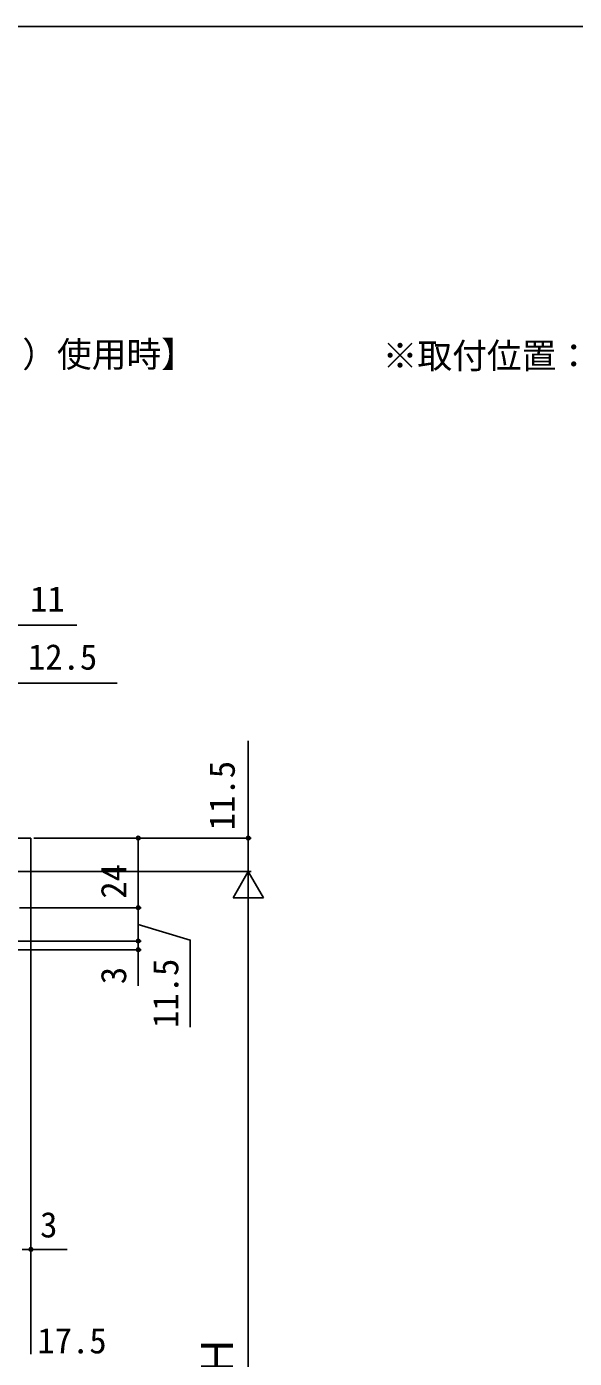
# Model space of a CAD drawing. Units: millimetres, scale not verified. Extents: x -525 to 525, y -783 to 779.
# Drawn here: x -203.5 to -14.2, y 287.2 to 746.7 of the extents above; entities that cross this region are included whole.
import ezdxf
from ezdxf.enums import TextEntityAlignment as Align

# ---------------------------------------------------------------- set-up
doc = ezdxf.new("R2010")
doc.units = ezdxf.units.MM
doc.header["$LTSCALE"] = 4
for name, color, linetype in [('0-2_USER1', 3, 'Continuous'), ('0-5_YKK_12', 2, 'Continuous'), ('0-8_YKK_D', 6, 'Continuous'), ('0-9_YKK_ZWAK', 7, 'Continuous')]:
    doc.layers.add(name, color=color, linetype=linetype)
doc.styles.add('ＭＳ ゴシック', font='')
doc.styles.get('ＭＳ ゴシック').set_extended_font_data('MS Gothic')

msp = doc.modelspace()

# ---------------------------------------------------------------- linework, layer by layer
at = {"layer": '0-5_YKK_12'}
for p, q in [((-201.995, 466.7), (-215.998, 466.7)), ((-201.995, 288.7), (-201.995, 466.7))]:
    msp.add_line(p, q, dxfattribs=at)
at = {"layer": '0-8_YKK_D'}
for p, q in [((-200.999, 466.7), (-125.936, 466.7)), ((-200.995, 466.7), (-163.936, 466.7)), ((-164.936, 442.7), (-164.936, 466.7)), ((-223.498, 455.2), (-125.936, 455.2)), ((-214.998, 455.2), (-125.936, 455.2)), ((-126.936, 455.2), (-132.186, 446.107)), ((-126.936, 455.2), (-121.686, 446.107)), ((-126.936, 455.2), (-126.936, 437.013)), ((-132.186, 446.107), (-121.686, 446.107)), ((-205.998, 442.7), (-163.936, 442.7)), ((-204.998, 442.7), (-163.936, 442.7)), ((-201.995, 441.7), (-201.995, 323.776)), ((-164.936, 442.7), (-164.936, 431.2)), ((-126.936, 444.7), (-126.936, 132.7)), ((-238.098, 428.2), (-163.936, 428.2)), ((-222.998, 431.2), (-163.936, 431.2)), ((-201.002, 431.2), (-163.936, 431.2))]:
    msp.add_line(p, q, dxfattribs=at)
for points in [[(-215.998, 540.2), (-204.998, 540.2), (-186.107, 540.2)], [(-228.498, 520.2), (-215.998, 520.2), (-172.181, 520.2)], [(-126.936, 455.2), (-126.936, 466.7), (-126.936, 500.25)], [(-164.936, 436.95), (-146.936, 431.508), (-146.936, 401.508)], [(-164.936, 431.2), (-164.936, 428.2), (-164.936, 415.695)], [(-204.998, 324.776), (-201.995, 324.776), (-189.491, 324.776)]]:
    msp.add_lwpolyline(points, dxfattribs=at)
for centre in [(-164.936, 466.7), (-126.936, 466.7), (-164.936, 442.7), (-164.936, 442.7), (-164.936, 431.2), (-164.936, 431.2), (-164.936, 428.2), (-201.995, 324.776)]:
    msp.add_circle(centre, 0.637, dxfattribs=at)
at = {"layer": '0-9_YKK_ZWAK'}
msp.add_line((-525, 746.7), (525, 746.7), dxfattribs=at)

# ---------------------------------------------------------------- texts
at = {"layer": '0-2_USER1', "style": 'ＭＳ ゴシック'}
for s, p in [('［床先貼 埋込敷居（アルミ）使用時】', (-355, 626.595)), ('※取付位置：柱芯基準', (-80.494, 626.115))]:
    msp.add_text(s, height=8.798, dxfattribs=at).set_placement(p, align=Align.BOTTOM_LEFT)
at = {"layer": '0-8_YKK_D', "style": 'ＭＳ ゴシック'}
for s, p in [('11', (-202.289, 542.2)), ('12.5', (-203.022, 522.2)), ('3', (-198.832, 326.276)), ('17.5', (-199.786, 286.276))]:
    msp.add_text(s, height=8.798, dxfattribs=at).set_placement(p, align=Align.BOTTOM_LEFT)
for s, height, p in [('11.5', 8.798, (-128.936, 469.409)), ('24', 8.798, (-166.436, 445.802)), ('11.5', 8.798, (-148.436, 401.167)), ('3', 8.798, (-166.436, 416.309)), ('Ｈ', 11, (-128.936, 280.348))]:
    msp.add_text(s, height=height, rotation=90, dxfattribs=at).set_placement(p, align=Align.BOTTOM_LEFT)

doc.saveas('drawing.dxf')
